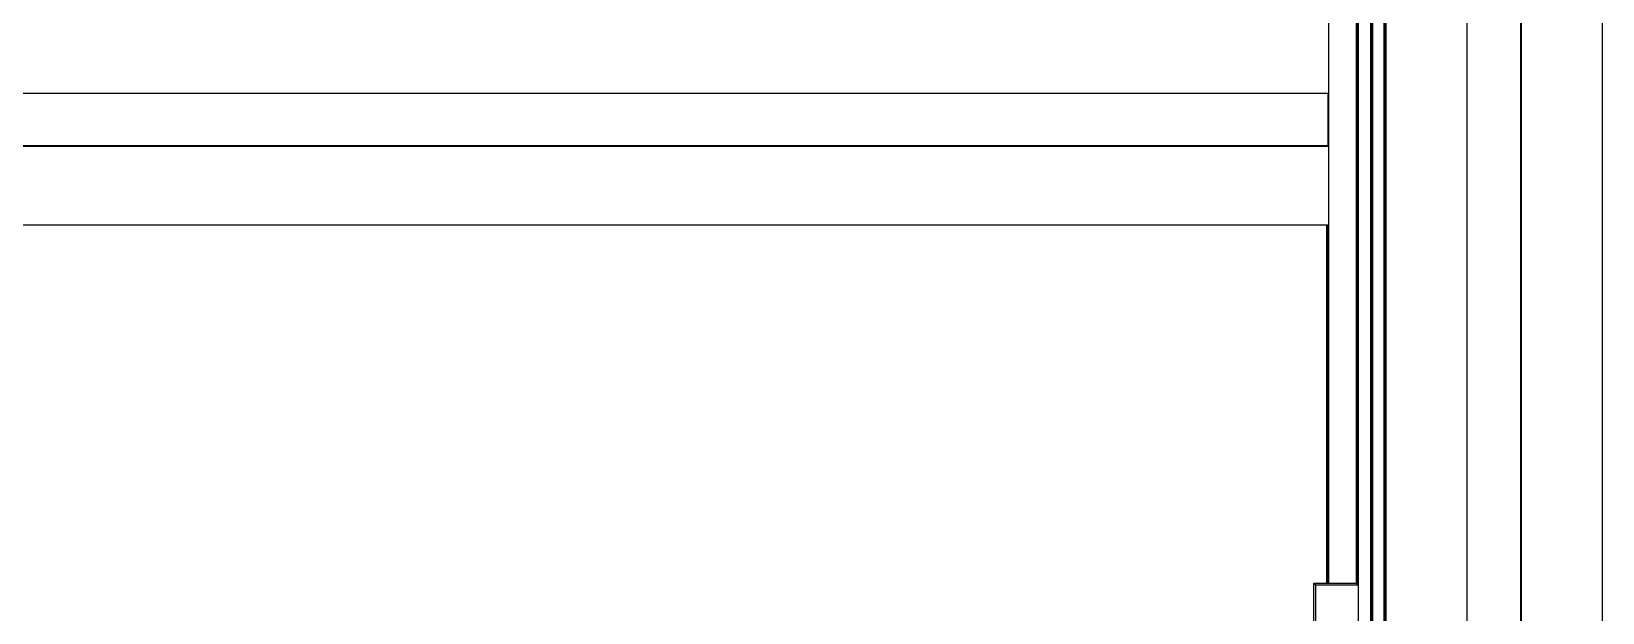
# Model space of a CAD drawing. Header units: millimetres. Extents: x -226 to 218, y -257 to 254.
# Drawn here: x 70.9 to 218.4, y -155 to -100.4 of the extents above; entities that cross this region are included whole.
import ezdxf

# ---------------------------------------------------------------- set-up
doc = ezdxf.new("R2010")
doc.units = ezdxf.units.MM
doc.layers.add('VISIBLE', color=7, linetype='Continuous')

msp = doc.modelspace()

# ---------------------------------------------------------------- linework, layer by layer
at = {"layer": 'VISIBLE'}
for p, q in [((198.06, -241.23), (198.06, 241.23)), ((218.37, -241.23), (218.37, 241.23)), ((205.68, -239.7), (205.68, 239.7)), ((210.76, -239.7), (210.76, 239.7)), ((197.86, -233.37), (197.86, 233.37)), ((197.93, -233.52), (197.93, 233.52)), ((197.98, -233.52), (197.98, 233.52)), ((210.69, -233.54), (210.69, 233.54)), ((195.48, -230.86), (195.48, 121.3)), ((196.62, -231.91), (196.62, 122)), ((196.69, -232), (196.69, 122.05)), ((196.74, -232.05), (196.74, 122.08)), ((196.82, -232.14), (196.82, 122.14)), ((192.67, -152.22), (192.67, -33.08)), ((195.28, -152.22), (195.28, -33.08)), ((195.36, -152.28), (195.36, -33.08)), ((195.41, -152.32), (195.41, -33.08)), ((-192.67, -106.21), (192.67, -106.21)), ((192.61, -111.12), (192.61, -106.21)), ((-192.67, -111.16), (192.67, -111.16)), ((-192.61, -111.12), (192.61, -111.12)), ((192.61, -111.12), (192.67, -111.16)), ((-192.67, -118.57), (192.67, -118.57)), ((192.48, -152.22), (192.48, -118.57)), ((192.55, -152.22), (192.55, -118.57)), ((192.6, -152.22), (192.6, -118.57)), ((191.28, -168.24), (191.28, -152.22)), ((191.28, -152.22), (191.47, -152.37)), ((191.28, -152.22), (195.28, -152.22)), ((191.47, -168.41), (191.47, -152.37)), ((191.47, -152.37), (195.48, -152.37)), ((195.28, -152.22), (195.48, -152.37))]:
    msp.add_line(p, q, dxfattribs=at)

doc.saveas('drawing.dxf')
